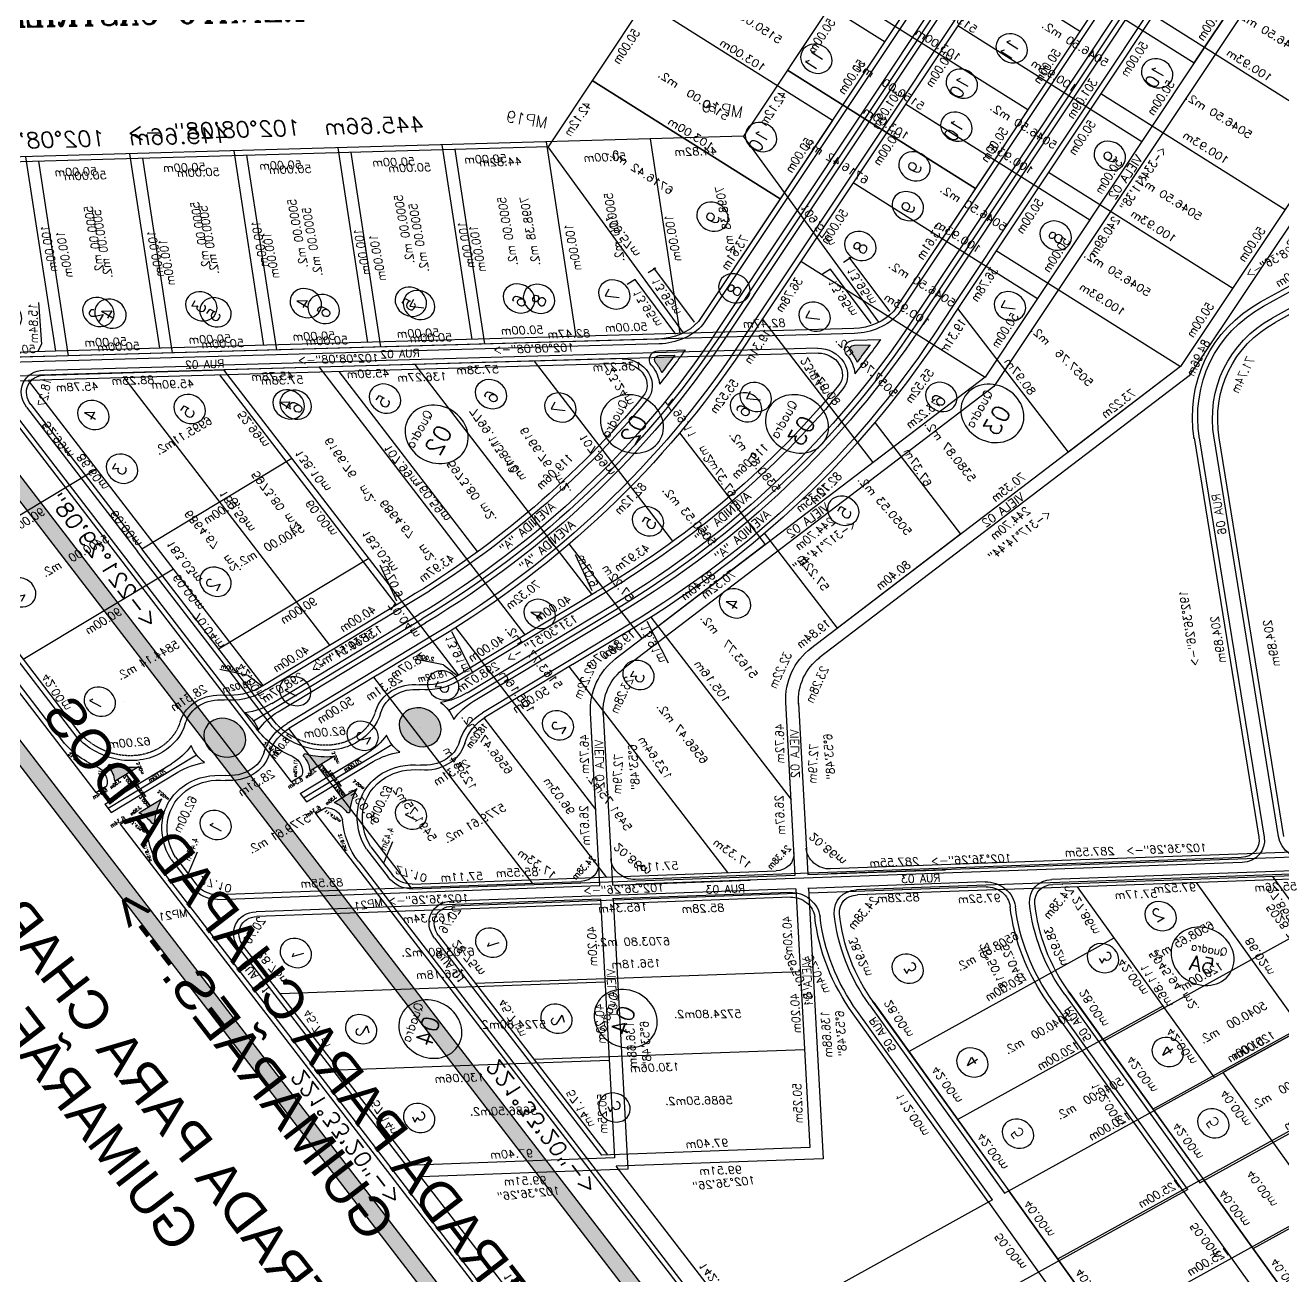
# Model space of a CAD drawing. Extents: x -23785941 to 8798891, y -8418521 to 21897894.
# Drawn here: x 2681547 to 2842228, y 4138282 to 4298025 of the extents above; entities that cross this region are included whole.
import ezdxf
from ezdxf.enums import TextEntityAlignment as Align

# ---------------------------------------------------------------- set-up
doc = ezdxf.new("R2010")
doc.units = 0
doc.header["$MEASUREMENT"] = 0
doc.header["$PDMODE"] = 34
doc.header["$PDSIZE"] = 1
doc.linetypes.add('DASHED', pattern=[0.75, 0.5, -0.25])
doc.layers.get('0').update_dxf_attribs({"linetype": 'CONTINUOUS'})
for name, color, linetype in [('CALCADA', 3, 'CONTINUOUS'), ('REG120_280', 4, 'CONTINUOUS'), ('REG60_100', 2, 'CONTINUOUS'), ('RUA', 1, 'CONTINUOUS'), ('TER_POLI', 5, 'CONTINUOUS'), ('VIEWPORT', 7, 'CONTINUOUS')]:
    doc.layers.add(name, color=color, linetype=linetype)
doc.styles.add('1_5MM', font='romans.shx', dxfattribs={"height": 6})
doc.styles.add('1MM', font='romans.shx', dxfattribs={"height": 4})
doc.styles.add('2MM', font='romans.shx', dxfattribs={"height": 8})
doc.styles.add('3MM', font='romans.shx', dxfattribs={"height": 12})
doc.styles.add('5MM', font='romans.shx', dxfattribs={"height": 20})

# ---------------------------------------------------------------- blocks, each defined once
blk = doc.blocks.new('A$C3D774E76')
for color, points in [(252, [(-20451.89496863378, -2314.502838187363), (-20444.8300030335, -2310.749671382275), (-20632.48834328818, -1957.501391368266), (-20952.63625286348, -1354.854590516916), (-20960.14722241645, -1357.768198957845), (-20639.55330888846, -1961.254558173353)]), (105, [(-20766.68316913534, -1777.17566862448, -0.1845505977423763), (-20771.99585253766, -1771.392816145623, 0.3317341019405779), (-20773.39110784911, -1771.59056543793, -0.01633666212687046), (-20773.9714951533, -1773.734592023247, -0.08210126346971608), (-20778.90396652978, -1783.668436378245)]), (105, [(-20758.99674646866, -1801.920317533195, -0.01557939622060726), (-20756.99152159846, -1802.603105368838, 0.2944148707513807), (-20756.06176194313, -1801.40943034904, -0.1794640734563617), (-20757.76101329404, -1793.950507260143), (-20769.98951489724, -1800.447368170564, -0.08210126346968076)]), (105, [(-20817.73836419278, -1803.812073650296, 1), (-20810.73269831858, -1822.544949715093, 1)])]:
    blk.add_hatch(color=color).paths.add_polyline_path(points)
h = blk.add_hatch(color=105)
edge = h.paths.add_edge_path()
edge.add_arc((-21079.68472353977, -1901.818148158161), 18.49999999999981, 205.7716653414058, 222.3989817308256)
edge.add_arc((-21175.7197687264, -1384.791526990585), 535.8699999999903, 277.60903662613856, 278.84250992349166, ccw=False)
edge.add_line((-21104.76376337981, -1915.943014049826), (-21100.70112084688, -1909.600245833561))
edge.add_arc((-21098.59593538683, -1910.94865014192), 2.5, 25.771665341412813, 147.3598008466325, ccw=False)
at = {"color": 252}
for p, q in [((-20960.14722241645, -1357.768198957845), (-20639.55330888846, -1961.254558173354)), ((-20952.63625286347, -1354.854590516916), (-20632.48834328818, -1957.501391368267)), ((-20632.48834328818, -1957.501391368267), (-20444.8300030335, -2310.749671382277)), ((-20639.55330888846, -1961.254558173354), (-20451.89496863378, -2314.502838187364))]:
    blk.add_line(p, q, dxfattribs=at)
at = {"color": 5}
for p, q in [((-20931.31164833843, -1443.978584200202), (-20756.85267322031, -1771.952840291709)), ((-20747.92984289171, -1788.727320580107), (-20721.1555391697, -1839.061689102269)), ((-20721.15553916969, -1839.061689102262), (-20578.56366104511, -2107.919095905385)), ((-20798.68164017106, -2223.550560234642), (-20801.18305251429, -2219.221248939626))]:
    blk.add_line(p, q, dxfattribs=at)
for p, q in [((-20985.70088452028, -1528.893344916774), (-20901.49346611827, -1582.829517251015)), ((-20901.49346611827, -1582.829517251015), (-20888.0493162432, -1561.839945603726)), ((-20920.27611926816, -1565.441666553375), (-20901.35072508572, -1575.59567472152)), ((-21012.6689706874, -1570.997054117775), (-20928.46155228539, -1624.93322645202)), ((-20901.35072508572, -1575.59567472152), (-20897.14477009072, -1575.595674721524)), ((-21108.34425336943, -1905.773657241156), (-20901.49346611827, -1582.829517251015)), ((-20887.66120980771, -1583.482537365133), (-20934.14168300204, -1656.049805015169)), ((-20870.40945123473, -1584.184337949839), (-20829.77952167569, -1660.658679266133)), ((-21039.63705685452, -1613.10076331878), (-20955.42963845252, -1667.036935653025)), ((-21066.60514302165, -1655.204472519781), (-20982.39772461964, -1709.140644854033)), ((-21088.10546537997, -1896.424530924727), (-20934.14168300204, -1656.049805015169)), ((-20848.26505583768, -1817.688246630838), (-20934.14168300204, -1656.049805015173)), ((-20829.77952167569, -1660.658679266133), (-20909.25867227085, -1702.885029104484)), ((-20780.397628136, -1753.606115365681), (-20829.77952167577, -1660.65867926618)), ((-20883.58912276886, -1836.455513225686), (-20958.90016706369, -1694.703790571642)), ((-21093.57322918877, -1697.308181720789), (-21009.36581078677, -1751.24435405503)), ((-20801.62862178345, -1713.644779662915), (-20881.10777237862, -1755.871129501265)), ((-20918.95632094859, -1855.14159745424), (-20983.65865112534, -1733.357776128116)), ((-21120.54131535589, -1739.41189092179), (-21036.33389695389, -1793.348063256035)), ((-21147.50940152301, -1781.515600122792), (-21063.301983121, -1835.45177245704)), ((-20963.94159903044, -1877.038074708515), (-21014.60675620242, -1781.675258073712)), ((-20772.79356783257, -1780.422052501366), (-20763.87526409563, -1797.198937715351)), ((-20849.24292111102, -1809.368053969807), (-20845.03884507118, -1796.480619573478)), ((-20849.24292111102, -1809.368053969807), (-20847.67094255677, -1817.268007356783)), ((-20846.33160536241, -1816.661026843602), (-20850.75240553685, -1819.009746644118)), ((-20745.88192490556, -1818.558371217401), (-20738.02895073673, -1833.309694095391)), ((-21204.14867556164, -1925.705694679644), (-21213.62335335218, -1823.149082344022)), ((-21213.62335335218, -1823.149082344022), (-21204.14806296284, -1925.712325623655)), ((-21117.46405491072, -1914.711338593617), (-21171.68359396322, -1819.257365050576)), ((-20850.79553678538, -1818.928564277892), (-20921.44367064771, -1856.463097467502)), ((-21253.93413187953, -1930.332690801166), (-21263.40947402809, -1827.768887264956)), ((-20741.58172122549, -1827.314115673023), (-20753.82969377949, -1826.450927946014)), ((-20742.29866410999, -1825.289303449594), (-20740.22162952461, -1829.190883556566)), ((-21303.69402778527, -1935.236360107327), (-21313.16953372253, -1832.670783675661)), ((-20933.63256165215, -1839.779878393394), (-20920.76670798515, -1854.310994647843)), ((-20881.16937285501, -1862.34686684742), (-20834.3649841712, -1837.480238609274)), ((-20789.42178991481, -1922.073079766666), (-20834.36498417119, -1837.480238609274)), ((-20738.47999902879, -1843.471621754095), (-20834.11319224311, -1990.106254574068)), ((-20924.29095543602, -1858.121521956946), (-20921.44367064775, -1856.463097467535)), ((-20913.03073452911, -1879.314267197806), (-20881.18808573364, -1862.39663763397)), ((-20821.39120735746, -1970.599600872076), (-20879.40316950845, -1861.408503517672)), ((-20828.3416258726, -2003.223636694169), (-20737.96582456417, -1864.650177048505)), ((-20720.75536487464, -1865.427495294625), (-20659.09376517756, -1981.690623404938)), ((-20922.70845803345, -1884.335714973593), (-20871.37525648043, -1980.955936053157)), ((-20905.45243601644, -1901.450704085357), (-20919.73533107293, -1883.68787958541)), ((-20792.63613549842, -2021.699446723353), (-20707.28370928514, -1890.828341645571)), ((-21100.70112084688, -1909.600245833561), (-21104.76376337981, -1915.943014049826)), ((-20963.44073479063, -1963.258786806462), (-20990.13783151806, -1913.009059340642)), ((-20963.44073479063, -1963.258786806466), (-20990.13783151806, -1913.009059340638)), ((-22000.68448680888, -1999.625361272439), (-21126.41158590768, -1918.49893095436)), ((-21069.33080959698, -1934.460342074126), (-21037.85610005845, -1993.70257326221)), ((-21069.33080959698, -1934.460342074126), (-21037.85610005845, -1993.70257326221)), ((-20756.93064512424, -2040.17525675254), (-20685.86595634844, -1931.211577983064)), ((-21428.98952268503, -1970.664997131094), (-21143.43709527951, -1944.172177498203)), ((-21143.43709527951, -1944.172177498203), (-21124.20504021323, -1942.387876903493)), ((-21102.9695446678, -2020.340886410988), (-21143.43709527951, -1944.172177498203)), ((-21102.9695446678, -2020.340886410988), (-21143.43709527951, -1944.172177498203)), ((-21229.84501671671, -1952.188882165319), (-21220.5210337703, -2052.687281366576)), ((-21180.05882866496, -1947.569847712522), (-21170.73484571856, -2048.068246913783)), ((-21279.63120476845, -1956.807916618105), (-21276.26312260376, -1993.110735689726)), ((-21279.63120476845, -1956.807916618109), (-21270.30722182205, -2057.306315819369)), ((-21170.73521727394, -2048.064242446755), (-20947.07553663642, -1956.563682964406)), ((-20836.821677442, -1998.835628140831), (-20915.82691926652, -1957.954496968759)), ((-20876.06038170759, -1978.531625785308), (-20915.82021268829, -1957.957847853922)), ((-21329.4173928202, -1961.426951070902), (-21320.0934098738, -2061.925350272155)), ((-21168.46334751346, -2053.617494448194), (-20944.8442623498, -1962.133542825428)), ((-21037.85610005845, -1993.70257326221), (-20963.44073479063, -1963.258786806466)), ((-20944.84426234977, -1962.133542825417), (-20945.30291731303, -1962.321181409301)), ((-20918.53777886587, -1963.307303733032), (-20840.11592211382, -2003.886702371805)), ((-20918.53777886588, -1963.307303733025), (-20918.09765758772, -1963.535044538141)), ((-21379.20358087195, -1966.045985523688), (-21369.87959792555, -2066.544384724952)), ((-20712.29878215651, -2063.270019289026), (-20657.53307903902, -1979.297619143774)), ((-20710.23720087776, -2071.092461352964), (-20655.88110223705, -1987.748108855569)), ((-20588.96085129654, -2113.926439396677), (-20655.88110223705, -1987.748108855569)), ((-20830.57321902099, -2002.068898567348), (-20712.29878215651, -2063.270019289026)), ((-20878.2238270903, -2079.708150218848), (-20831.63586814997, -2008.274707253728)), ((-20833.86746129836, -2007.119969126907), (-20710.23720087776, -2071.092461352961)), ((-21007.62048774562, -2256.14613247403), (-20848.38812733101, -2011.994263401597)), ((-21170.73521724385, -2048.064242434444), (-21102.9695446678, -2020.340886410988)), ((-21369.87968366194, -2066.543460616511), (-21170.73521727392, -2048.064242446748)), ((-21424.40144983537, -2077.623791249185), (-21168.46334751346, -2053.617494448194)), ((-21369.87959792555, -2066.544384724952), (-21419.6643899772, -2071.163274174927)), ((-21419.6643899772, -2071.163274174924), (-21369.87959792555, -2066.544384724952)), ((-21014.67516038721, -2288.929347203721), (-20895.73000964389, -2106.55067923386)), ((-20785.45278921112, -2227.45658896396), (-20578.56366104511, -2107.919095905381)), ((-20783.28813356359, -2226.205882792325), (-20838.68415182006, -2130.330598639022)), ((-20798.68164017106, -2223.550560234642), (-20849.38028859317, -2135.809003179871)), ((-20833.70107816338, -2162.940291695912), (-20849.07580080135, -2136.335964623402)), ((-20849.07408361708, -2136.333512398232), (-20793.67848067161, -2232.209272416087)), ((-21273.69188086882, -2145.007561822418), (-21316.98672522611, -2170.019716411949)), ((-21193.46462043971, -2146.880520826013), (-21021.45927889918, -2259.059457000309)), ((-21312.23383174684, -2178.244743591691), (-21268.94071879673, -2153.230620159335)), ((-21028.01456421681, -2269.110636724017), (-21199.69699571416, -2157.1402367341)), ((-20834.70164310067, -2161.208567177906), (-20938.60511418093, -2221.242463415572)), ((-20897.58195175187, -2292.243168653753), (-20953.60225019857, -2195.286218924506)), ((-20814.69034435479, -2195.843057537997), (-20918.59381543505, -2255.87695377566)), ((-20783.28813356359, -2226.205882792325), (-20688.59899591491, -2390.088800475114)), ((-20791.5138250241, -2230.95856624447), (-21001.48542283212, -2352.277064891408)), ((-20793.67848067161, -2232.20927241609), (-20698.98934302293, -2396.092190098883)), ((-20941.74092696098, -2317.757574554755), (-20984.8341530027, -2243.174113437108)), ((-21012.30870106964, -2358.530595749504), (-20901.91126304689, -2294.744580996965))]:
    blk.add_line(p, q)
at = {"color": 100}
for p, q in [((-20756.85267322031, -1771.952840291706), (-20762.40501738766, -1774.902736276723)), ((-20766.68316913534, -1777.175668624481), (-20778.90396652979, -1783.668436378251)), ((-20753.56531467819, -1778.132911976903), (-20788.88827914937, -1796.899592847534)), ((-20751.21720143382, -1782.547248894913), (-20786.54237082501, -1801.315101213928)), ((-20747.92984289171, -1788.72732058011), (-20753.32393063775, -1791.593136766085)), ((-20841.89295337478, -1825.101958444164), (-20919.83372961975, -1866.510987853104)), ((-20839.54502871208, -1829.517280114949), (-20917.48580495705, -1870.926309523886)), ((-21437.80892395741, -1956.92836523792), (-21125.53979779797, -1927.951149245342)), ((-21440.0550747948, -1959.647538978777), (-21125.30880110546, -1930.440454475331)), ((-21437.34693057237, -1961.90697569789), (-21125.07780441293, -1932.929759705312))]:
    blk.add_line(p, q, dxfattribs=at)
at = {"color": 1}
for p, q in [((-20733.64458443395, -2336.112743496346), (-20793.67848067161, -2232.20927241609)), ((-20773.66718192572, -2266.843762776178), (-20990.13274667625, -2391.914379937967)), ((-20901.91126304688, -2294.744580996987), (-20869.42736065573, -2350.965989637709)), ((-20753.65588317984, -2301.478253136262), (-20848.79139181174, -2356.446149726682))]:
    blk.add_line(p, q, dxfattribs=at)
for centre in [(-20930.5315598206, -1592.077081435279), (-20958.46745821781, -1633.122272786537), (-20862.58930971502, -1635.37612326661), (-20985.68131346781, -1675.380737137852), (-20933.79420979474, -1690.030473233011), (-20832.39747469368, -1698.005717796425), (-21012.11661727123, -1718.164539793396), (-20960.22951359816, -1728.306574928462), (-20800.49980053252, -1754.132008692251), (-21040.24808764824, -1761.87694859474), (-20988.36154529306, -1770.89205848977), (-21065.55809725291, -1800.167278914097), (-20770.88017294722, -1828.101630029431), (-21097.92602838739, -1848.143211664296), (-20848.9879806071, -1869.350084470227), (-21052.02247750812, -1880.177218804976), (-20730.36705380134, -1888.501493807698), (-20892.50911688602, -1891.621045047445), (-21179.20801512367, -1901.738968277984), (-21228.54864397935, -1904.639188547218), (-21279.00946557214, -1910.558829884747), (-20949.84385612276, -1915.895494949322), (-20710.62087396441, -1931.618033441706), (-21020.03646918853, -1940.499791178017), (-21097.69199985441, -1956.318368084625), (-21157.22692285333, -1965.077996716044), (-21201.69967441563, -1968.721584120601), (-21302.99567521165, -1975.633726517908), (-21252.52679738501, -1973.860431488656), (-20683.08870701045, -1974.437639118661), (-20873.39757204451, -2143.027089760172), (-20845.1343494996, -2189.703409212079), (-20822.80208519613, -2223.683070597059), (-20960.23473642757, -2235.642700075045)]:
    blk.add_circle(centre, 7.5)
at = {"color": 5}
for centre in [(-21008.98637966364, -1835.115472420265), (-21102.47721316845, -1980.857931789606)]:
    blk.add_circle(centre, 15, dxfattribs=at)
for centre, radius, start, end in [((-20879.2404679675, -1588.876154598512), 10, 27.98118973561076, 147.3598008466311), ((-20814.20837518558, -1813.18279697684), 21.99999999999767, 81.11129208967206, 154.8510873813711), ((-20859.46869197879, -1791.93417999178), 27.99999999999094, 297.981189735511, 334.851087381366), ((-20768.94805839237, -1834.431413961931), 28.00000000001932, 72.98118973553774, 117.9811897355103), ((-20768.94805839236, -1834.431413961914), 28.0000000000065, 117.9811897355338, 154.851087381376), ((-20768.94805839237, -1834.431413961909), 27.99999999999538, 34.53394437542875, 72.98118973552982), ((-20746.85605505115, -1838.008867365485), 10, 326.8881341799648, 28.02893018665994), ((-20729.58976854181, -1870.112931437131), 10, 27.93980084663163, 146.8881341799596), ((-21175.71147324018, -1384.892133378742), 559.8699999999905, 275.2784119577427, 297.9811897355206), ((-21079.65684928358, -1901.916838264824), 10, 147.3598008466311, 280.5224785158755), ((-21133.50187904068, -1889.225059961399), 30.11249244653466, 283.6145058742485, 326.6632224499132), ((-21098.59593538683, -1910.94865014192), 2.5, 25.77166534141285, 147.3598008466324), ((-21079.68472353977, -1901.818148158161), 18.49999999999981, 205.7716653414058, 222.3989817308256), ((-21175.7197687264, -1384.791526990585), 535.8699999999903, 277.6090366261386, 278.8425099234917), ((-20842.48924826545, -1984.64350018546), 10, 242.6407699267489, 326.8881341799646), ((-20856.76418808143, -2006.531516262567), 10, 326.8881837701015, 62.64068976098039)]:
    blk.add_arc(centre, radius, start, end)
at = {"linetype": 'DASHED'}
blk.add_arc((-20806.48933943065, -1763.767555281743), 27.99999999999844, 261.1298965073224, 27.94605600650426, dxfattribs=at)
at = {"linetype": 'ByBlock'}
for centre, radius, start, end in [((-20814.20837518559, -1813.182796976844), 22.00000000000027, 261.1112920896783, 334.8510873813717), ((-20821.93415878915, -1862.582313854168), 28.00000000001755, 81.11129208967817, 117.9811897354942)]:
    blk.add_arc(centre, radius, start, end, dxfattribs=at)
at = {"color": 100}
for centre, radius, start, end in [((-21175.71133419018, -1384.893828296598), 535.8699999999832, 280.524592589808, 297.9811897355202), ((-21175.71133419018, -1384.893828296598), 545.3699999999832, 275.2784119577419, 297.9811897355202), ((-21175.70931785184, -1384.893641600984), 550.3699999999823, 275.2784119577419, 297.9811897355202), ((-21175.71133419018, -1384.893828296598), 538.3699999999832, 280.5253798711606, 296.7277479818138)]:
    blk.add_arc(centre, radius, start, end, dxfattribs=at)
at = {"color": 0}
for centre, radius, start, end in [((-20933.01353429103, -1992.360773489174), 38.45999999999434, 62.64068976096848, 112.2497735959212), ((-20933.01353429102, -1992.360773489171), 32.45999999999312, 62.6406897609744, 112.2497735959342), ((-20869.84777106794, -2085.170904607469), 10, 146.8881341799576, 239.4972645430211), ((-20926.27030816691, -2180.946908425288), 101.1599999999701, 30.02374973977727, 59.49726454302254), ((-20887.35395707718, -2112.013438921015), 10, 60.55312427467812, 146.8880979357122), ((-20926.27030816696, -2180.946908425341), 89.16000000003774, 30.02374973978814, 60.55312427467892), ((-21235.11509971143, -2211.774200614081), 77.10999999999973, 56.88813417996428, 120.0186897355211), ((-21235.11509971142, -2211.774200614086), 65.11000000000557, 56.88813417996836, 120.0186897355176), ((-21015.99654849604, -2250.683385334994), 10, 236.8882982506487, 326.8881837701015)]:
    blk.add_arc(centre, radius, start, end, dxfattribs=at)
for p in [(-20886.52551971344, -1581.709450273407), (-20870.40945123473, -1584.184337949839), (-20781.92299185891, -1750.735049940675), (-20806.48933943065, -1763.767555281742), (-20810.80903040001, -1791.447009550833), (-20834.12291457459, -1803.83340550341), (-20846.33160536241, -1816.661026843605), (-20814.20837518558, -1813.182796976849), (-21171.68359396322, -1819.257365050576), (-21171.68359396322, -1819.257365050576), (-20794.29383579656, -1822.532188450277), (-20840.70142538397, -1827.25824692296), (-20742.29866410999, -1825.289303449594), (-20740.22162952461, -1829.190883556566), (-20817.60771997115, -1834.918584402858), (-20834.35962434223, -1837.490326970099), (-20721.15553916969, -1839.061689102262), (-20743.45507071985, -1851.099912582325), (-20924.29095543602, -1858.121521956946), (-20736.8913571395, -1863.002693251328), (-20721.67330800811, -1863.696710808832), (-20918.65976728839, -1868.718648688493), (-20913.03073452911, -1879.314267197806), (-21088.10546537996, -1896.424530924734), (-21077.8306366229, -1911.74867162987), (-21125.30880110545, -1930.440454475327), (-21124.20600341252, -1942.387966078702), (-20947.5747870735, -1956.767929407863), (-20915.34024257572, -1958.206192649457), (-20945.30291731303, -1962.321181409301), (-20918.09765758772, -1963.535044538141), (-20830.85910461588, -1985.116832628722), (-20852.37541188743, -1990.787374083317), (-20855.66954995727, -1995.838475886507), (-20850.54154094412, -2015.29610454218), (-20878.7294980169, -2080.483826362037), (-20870.96175535295, -2096.259270517807), (-20882.43779347325, -2103.3053199844), (-20898.34922320089, -2110.566720885559), (-20838.68415182006, -2130.330598639022), (-20849.07580080135, -2136.335964623402), (-21273.69188086882, -2145.007561822418), (-21192.99180062083, -2147.186432625673), (-21267.68849124505, -2155.397908930448), (-21199.54710588716, -2157.2376998525), (-21021.45927889918, -2259.059457000309), (-21007.62048774562, -2256.14613247403), (-21028.01456421681, -2269.110636724017), (-20901.91126304687, -2294.74458099699)]:
    blk.add_point(p)
at = {"layer": 'CALCADA'}
for p, q in [((-20933.51881652224, -1445.152640676006), (-20772.81791420262, -1747.262399464995)), ((-20899.38828065822, -1584.177921559371), (-20885.94413078314, -1563.188349912085)), ((-21106.23906790937, -1907.122061549515), (-20899.38828065822, -1584.177921559371)), ((-20889.76639526776, -1582.134133056778), (-20936.24686846208, -1654.701400706814)), ((-20868.20169705153, -1583.011383787656), (-20827.57176749249, -1659.485725103958)), ((-21090.21065084002, -1895.076126616368), (-20936.24686846208, -1654.701400706814)), ((-20778.12301168973, -1752.559010487101), (-20827.57176749257, -1659.485725104001)), ((-20752.39125805601, -1780.340080435908), (-20799.21505645058, -1805.217020827997)), ((-20753.5653146782, -1778.132911976907), (-20751.21720143382, -1782.547248894913)), ((-20763.15572526406, -1786.059116871835), (-20799.22131320836, -1805.205227765287)), ((-20757.76101329404, -1793.950507260142), (-20769.98951489723, -1800.44736817056)), ((-20743.74047840931, -1817.26086034831), (-20735.82217465813, -1832.13490077787)), ((-20735.81410655953, -1816.827730088302), (-20723.36270735351, -1840.235745578073)), ((-20847.11030584739, -1819.801393441758), (-20933.57856530249, -1865.740975663364)), ((-20829.24254098661, -1821.249794632848), (-20918.65976728839, -1868.718648688493)), ((-20847.09210167551, -1819.896000814038), (-20845.15865120024, -1818.868781026802)), ((-20882.34232701719, -1860.139112664219), (-20836.2441995677, -1835.647712819122)), ((-20723.36414008648, -1840.233048137885), (-20580.7722619619, -2109.090454941008)), ((-20736.3859850232, -1844.837310351249), (-20836.82167744201, -1998.835628140827)), ((-20914.20368869129, -1877.106513014605), (-20882.36103989581, -1860.18888345077)), ((-20830.57321902099, -2002.068898567348), (-20740.05983856976, -1863.284488451354)), ((-20718.54676395784, -1864.256136259002), (-20657.53307903902, -1979.297619143766)), ((-21102.80630630693, -1908.251841525209), (-21109.75818786363, -1919.105411098117)), ((-22000.45349658175, -2002.114667102378), (-21126.05950391553, -1920.977000312687)), ((-21143.66804700215, -1941.682868095617), (-21124.43599193588, -1939.898567500906)), ((-21429.22047440767, -1968.175687728508), (-21143.66804700215, -1941.682868095617)), ((-20840.11592211382, -2003.886702371805), (-20876.30356515119, -2059.373312941356)), ((-20880.31784109589, -2078.342461621694), (-20833.72988215556, -2006.909018656577)), ((-21005.52647255801, -2257.511819258787), (-20846.2941121434, -2013.359950186361)), ((-21016.76917352889, -2287.563657281931), (-20897.82402278557, -2105.184989312071)), ((-20785.45278246024, -2227.456600647885), (-20840.84880071671, -2131.58131649459)), ((-20846.90942796958, -2135.082806226612), (-20791.5138250241, -2230.958566244473)), ((-21272.44128600167, -2147.172281776195), (-21315.73613035897, -2172.184436365726)), ((-21194.83030304049, -2148.974538742343), (-21022.82496149997, -2261.153474916639)), ((-21310.98312557523, -2180.409399239194), (-21267.69001262512, -2155.395275806837)), ((-21026.64886398637, -2267.016630305545), (-21198.33129548372, -2155.046230315627))]:
    blk.add_line(p, q, dxfattribs=at)
at = {"layer": 'CALCADA', "linetype": 'DASHED'}
for p, q in [((-20756.85267322031, -1771.952840291706), (-20762.40501738766, -1774.902736276723)), ((-20747.92984289171, -1788.72732058011), (-20753.32393063775, -1791.593136766085))]:
    blk.add_line(p, q, dxfattribs=at)
at = {"layer": 'CALCADA'}
blk.add_circle((-20814.23553125568, -1813.178511682696), 10, dxfattribs=at)
for centre, radius, start, end in [((-20879.2404679675, -1588.876154598512), 12.5, 27.98118973561076, 147.3598008466311), ((-20806.48933943065, -1763.767555281743), 37.50000000001026, 355.3028831133829, 27.9974718219163), ((-20806.48933943065, -1763.767555281743), 30.50000000001026, 342.9544734219642, 21.56896069530855), ((-20806.48259158201, -1763.783280099541), 33.99999999999396, 342.981189735515, 346.7249438715079), ((-20772.56085328438, -1772.427463542622), 1.178864317852233, 61.361907676097, 134.771679707247), ((-20761.77262292181, -1767.332572775878), 11.00000000000098, 201.6609261705719, 243.4862037030107), ((-20761.63165417605, -1767.442715543314), 7.500000000000984, 175.4611036941562, 264.0814200511819), ((-20806.48259158201, -1763.783280099538), 30.50000000000389, 297.9811897355221, 342.981189735514), ((-20806.48259158201, -1763.783280099538), 34.00000000000389, 324.2070736649698, 342.981189735514), ((-20814.20837518558, -1813.18279697684), 19.49999999999767, 81.11129208967206, 154.8510873813711), ((-20806.48259158201, -1763.783280099535), 30.50000000000664, 261.1112920896818, 297.9811897355171), ((-20746.85548788332, -1795.389088337513), 11.00000000000092, 172.4853264944012, 213.182239607705), ((-20746.85548788332, -1795.389088337513), 7.500000000000919, 149.5938144776453, 230.3565767027532), ((-20806.48259158201, -1763.783280099535), 37.50000000000664, 276.3705882815709, 297.9811897355171), ((-20814.23553125568, -1813.178511682696), 17, 10.32133671726966, 45.50738695924022), ((-20768.94805839237, -1834.431413961909), 37.49999999999538, 27.98118973552123, 62.51388379745477), ((-20859.46869197879, -1791.93417999178), 30.49999999999094, 297.981189735511, 334.851087381366), ((-20768.94805839236, -1834.431413961914), 37.5000000000065, 117.9811897355338, 139.6114909090277), ((-20768.94805839237, -1834.431413961931), 30.50000000001932, 72.98118973553774, 117.9811897355103), ((-20768.94805839237, -1834.431413961909), 30.49999999999538, 34.26137156689716, 72.98118973552982), ((-20768.94805839237, -1834.431413961909), 33.99999999999538, 69.41094396743314, 72.98118973552982), ((-20757.45238231482, -1801.285203754506), 1.396158037239729, 289.2743647198764, 354.8952162037334), ((-20768.94805839236, -1834.431413961914), 30.5000000000065, 117.9811897355338, 154.851087381376), ((-20859.46869197879, -1791.93417999178), 37.49999999999093, 297.981189735511, 319.5093240585314), ((-20814.23553125568, -1813.178511682696), 17, 190.5251106593815, 225.5707109533172), ((-20814.20837518559, -1813.182796976844), 19.50000000000027, 261.1112920896783, 334.8510873813717), ((-20821.93415878915, -1862.582313854168), 37.50000000001755, 96.43347438170048, 117.9811897354942), ((-20821.93415878915, -1862.582313854168), 30.50000000001755, 81.11129208967817, 117.9811897354942), ((-20746.85605505115, -1838.008867365485), 12.5, 326.8881341799648, 28.02893018665994), ((-20729.58976854181, -1870.112931437131), 12.5, 27.93980084663163, 146.8881341799596), ((-21175.71032602101, -1384.893734948791), 547.8699999999819, 275.2784119577413, 297.9811897355202), ((-21175.71147324018, -1384.892133378742), 557.3699999999905, 275.2784119577427, 297.9811897355206), ((-21079.64948549789, -1901.915470148325), 12.49999999999995, 147.3598008466311, 280.5224785158755), ((-21098.59593538683, -1910.94865014192), 5, 25.77166534141285, 147.3598008466324), ((-21133.50187904068, -1889.225059961399), 32.61249244653466, 283.1914900970556, 326.6632224499132), ((-21079.68472353977, -1901.818148158161), 15.99999999999981, 205.7716653414058, 241.3567431489516), ((-21175.7197687264, -1384.791526990585), 538.3699999999903, 277.037613735632, 279.4469898524328), ((-20869.84777106794, -2085.170904607469), 12.5, 146.8881341799576, 239.4972645430211), ((-20926.27030816691, -2180.946908425288), 98.6599999999701, 30.02374973977727, 59.49726454302254), ((-20887.35395707718, -2112.013438921015), 12.5, 60.55312427467812, 146.8880979357122), ((-20926.27030816696, -2180.946908425341), 91.66000000003774, 30.02374973978814, 60.55312427467892), ((-21235.11509971143, -2211.774200614081), 74.60999999999973, 56.88813417996428, 120.0186897355211), ((-21235.11509971142, -2211.774200614086), 67.61000000000557, 56.88813417996836, 120.0186897355176), ((-21015.99654849604, -2250.683385334994), 12.5, 236.8882982506487, 326.8881837701015), ((-21033.47736513854, -2277.486662397901), 12.5, 326.888134179965, 56.88781587306281)]:
    blk.add_arc(centre, radius, start, end, dxfattribs=at)
at = {"layer": 'CALCADA', "color": 105}
blk.add_arc((-20768.94805839237, -1834.431413961931), 34.00000000001933, 72.98118973553774, 91.75530580604841, dxfattribs=at)
at = {"layer": 'REG120_280'}
blk.add_line((-21253.93413187953, -1930.332690801166), (-21166.35048701807, -1922.204545085067), dxfattribs=at)
at = {"layer": 'REG60_100'}
for p, q in [((-21130.58306113522, -1883.45517306128), (-21126.30721601242, -1881.253354161192)), ((-21141.13982245019, -1889.527715468703), (-21136.86397732739, -1887.325896568615)), ((-21125.14970601736, -1916.930891194959), (-21140.7997321709, -1888.618327386666)), ((-21114.93303498167, -1911.767736869577), (-21130.58306113522, -1883.45517306128))]:
    blk.add_line(p, q, dxfattribs=at)
at = {"layer": 'TER_POLI'}
for p, q in [((-21171.68359396322, -1819.257365050576), (-20931.31164833843, -1443.978584200202)), ((-22010.20128416665, -1897.065961078933), (-21171.68359396322, -1819.257365050576))]:
    blk.add_line(p, q, dxfattribs=at)
for centre in [(-20727.64636346997, -1960.033538326585), (-20951.65587896103, -2261.431381080137)]:
    blk.add_circle(centre, 15, dxfattribs=at)
at = {"layer": 'VIEWPORT'}
for p in [(-21108.34425336943, -1905.773657241156), (-21126.41375418671, -1918.491434649721)]:
    blk.add_point(p, dxfattribs=at)
at = {"color": 1}
for s, height, rotation, style, p in [('445.66m  102°08\'08" ->', 8, 57.35980084663164, '2MM', (-21060.69238671665, -1625.840820923278)), ('<-221%%d29\'08"', 8, 118.0098008466316, '2MM', (-20815.37665602488, -1647.085199635249)), ('102%%d08\'08"->', 4, 57.35980084663164, '1MM', (-21020.42853227695, -1778.837805753456)), ('131%%d30\'51" ->  298.07m', 4, 27.98118973552051, '1MM', (-20873.25272641611, -1837.279468220316)), ('102%%d36\'26"->', 4, 56.88813417996492, '1MM', (-20788.26376385978, -1931.624849537419)), ('221%%d33\'20"->', 8, 297.9398008466317, '2MM', (-20655.72303412972, -1948.931999095049)), ('129%%d28\'36"->', 4, 30.01563417996493, '1MM', (-21300.24578867792, -2143.264370393357))]:
    blk.add_text(s, height=height, rotation=rotation, dxfattribs=dict(at, style=style)).set_placement(p, align=Align.MIDDLE)
at = {"style": '1MM'}
for s, height, rotation, p in [('21.615m', 1.5, 283.2720590541779, (-20767.49728133977, -1756.790212125774)), ('11.475m', 1.5, 336.3050017630297, (-20764.20349287728, -1770.781770904874)), ('6.34m', 2, 27.98111111111111, (-20757.42824391239, -1773.903155983907)), ('3.50m', 1.5, 21.78638888888888, (-20765.58862066659, -1778.178073966214)), ('3.50m', 1.5, 312.9980216372663, (-20779.02468971016, -1785.012969695495)), ('7.00m', 1.5, 297.9944444444444, (-20770.06751952273, -1783.019947294496)), ('2.50m', 1, 297.9944444444444, (-20770.45000932239, -1787.032076162194)), ('2.50m', 1, 297.9944444444444, (-20767.94013165434, -1791.485467422786)), ('6.34m', 2, 27.98111111111111, (-20748.42559132363, -1787.315234456863)), ('70.00m', 2, 27.98472222222222, (-20779.98487802697, -1793.650870093136)), ('7.00m', 1.5, 297.9944444444444, (-20764.4349247057, -1793.858668271608)), ('3.50m', 1.5, 21.78638888888888, (-20758.05917047748, -1792.244378293907)), ('11.475m', 1.5, 279.9752777777778, (-20750.99741554237, -1796.343222096982)), ('3.50m', 1.5, 283.7737312253749, (-20772.07923151194, -1800.175207881507)), ('21.615m', 1.5, 315.2966666666667, (-20740.91131652606, -1806.155231287037)), ('80.40m', 4, 22.2498008466316, (-21002.16004864936, -1974.77730710684)), ('50.00m', 4, 296.9682057465648, (-20765.49037960326, -2245.9508573305)), ('40.00m', 4, 299.9418312262612, (-20787.8738947028, -2250.649387166818)), ('40.00m', 4, 299.9418312262612, (-20768.27561793004, -2286.452163689405)), ('125.00m', 4, 30.01868973552055, (-20829.78194431646, -2294.6463755756)), ('40.00m', 4, 299.9418312262612, (-20888.10630511695, -2307.71013365428)), ('125.00m', 4, 30.01868973552055, (-20809.77064557057, -2329.280865935688)), ('40.00m', 4, 299.9418312262612, (-20856.74840347811, -2335.681267026096))]:
    blk.add_text(s, height=height, rotation=rotation, dxfattribs=at).set_placement(p, align=Align.MIDDLE)
for s, insert, char_height, width, attachment_point, rotation, style in [('\\Fromant.shx;RENATO CASTRILLON.', (-21182.38650368825, -1687.628400496389), 12, 416.339, 1, 57.73529456940315, '3MM'), ('2', (-20931.63632425316, -1588.57168748778), 6.000000000000002, 2.438000000000001, 1, 1.7263917058123448, '1_5MM'), ('3', (-20960.89386616413, -1629.320551778397), 6, 4.876, 1, 0.9784712998774454, '1_5MM'), ('3', (-20865.01571766134, -1631.574402258469), 6, 4.876, 1, 0.9784712998774454, '1_5MM'), ('\\fArial|b0|i0|c0|p34;ESTRADA PARA CHAPADA DOS  GUIMARÃES.--->', (-20629.86677786481, -1822.8963634885), 20, 570.2520000000001, 5, 117.92361111111127, '5MM'), ('4', (-20988.38144630044, -1671.39346681815), 6.000000000000002, 3.251000000000001, 1, 2.86019660645336, '1_5MM'), ('4', (-20936.49434262737, -1686.043202913312), 6.000000000000002, 3.251000000000001, 1, 2.8601966064533566, '1_5MM'), ('2', (-20833.50223912624, -1694.500323848926), 6.000000000000002, 2.438000000000001, 1, 1.7263917058123448, '1_5MM'), ('5', (-21013.68877023101, -1715.334025336484), 6, 3.251000000000001, 1, 6.038424157059125, '1_5MM'), ('5', (-20961.80166655793, -1725.476060471556), 6, 3.251000000000001, 1, 6.038424157059125, '1_5MM'), ('1', (-20801.71668347397, -1749.570732028718), 6.000000000000002, 0.2750000000000001, 1, 359.5729200380904, '1_5MM'), ('6', (-21042.47867024649, -1759.807633243625), 6.000000000000002, 3.251000000000001, 1, 4.820824460836802, '1_5MM'), ('6', (-20990.59212789131, -1768.822743138659), 6.000000000000002, 3.251000000000001, 1, 4.820824460836802, '1_5MM'), ('7', (-21067.6469198514, -1796.801228234068), 6.000000000000002, 2.438000000000001, 1, 1.765903699853846, '1_5MM'), ('1', (-20772.7605384895, -1825.641251995261), 6.000000000000002, 0.2750000000000001, 1, 359.5729200380904, '1_5MM'), ('8', (-21100.14524812741, -1845.553493203719), 6.000000000000002, 4.064000000000001, 1, 359.7999116150679, '1_5MM'), ('2', (-20851.19722448067, -1866.998148326482), 6.000000000000002, 2.438000000000001, 1, 1.7263917058123448, '1_5MM'), ('7', (-21054.1113001066, -1876.81116812495), 6.000000000000002, 2.438000000000001, 1, 1.765903699853846, '1_5MM'), ('3', (-20894.50792123655, -1888.713978296295), 6, 4.876, 1, 0.9784712998774454, '1_5MM'), ('1', (-20729.98686672306, -1885.8347548942), 6.000000000000002, 0.2750000000000001, 1, 319.90462129798027, '1_5MM'), ('9', (-21181.34774612757, -1899.029254991099), 6.000000000000002, 2.438000000000001, 1, 358.57143053365945, '1_5MM'), ('10', (-21232.35361475567, -1901.666006295651), 6, 2.438, 1, 1.7253671888495716, '1_5MM'), ('11', (-21284.12823549836, -1907.374733146018), 6.000000000000002, 5.689000000000001, 1, 4.380736464354053, '1_5MM'), ('4', (-20952.32406861325, -1912.052892818177), 6.000000000000002, 3.251000000000001, 1, 2.86019660645336, '1_5MM'), ('2', (-20709.68156971226, -1928.656593871176), 6.000000000000002, 2.438000000000001, 1, 319.2355220509537, '1_5MM'), ('5', (-21022.84982193961, -1938.771172687757), 6, 3.251000000000001, 1, 6.038424157059125, '1_5MM'), ('6', (-21098.89860868418, -1953.252891486391), 6.000000000000002, 3.251000000000001, 1, 4.820824460836802, '1_5MM'), ('7', (-21159.63962587793, -1961.812110679042), 6.000000000000002, 2.438000000000001, 1, 1.765903699853846, '1_5MM'), ('8', (-21203.91889415566, -1966.131865660027), 6.000000000000002, 4.064000000000001, 1, 359.7999116150679, '1_5MM'), ('VIELA 02', (-20904.1534501122, -1965.502611804481), 4.000000000000001, 603.2120000000001, 1, 334.39530252959685, '1MM'), ('10', (-21306.80064598797, -1972.660544266342), 6, 2.438, 1, 1.7253671888495685, '1_5MM'), ('9', (-21254.66652838891, -1971.15071820177), 6.000000000000002, 2.438000000000001, 1, 358.57143053365945, '1_5MM'), ('3', (-20682.80010896056, -1970.626021914974), 6, 4.876, 1, 313.32772860268716, '1_5MM'), ('VIELA 02', (-21072.36882968052, -2009.115694150936), 4.000000000000001, 603.2120000000001, 1, 23.11484890737428, '1MM'), ('VIELA 01', (-20799.21252726124, -2019.525584863997), 4.000000000000001, 603.2120000000001, 1, 332.74259592590073, '1MM'), ('VIELA 02', (-21312.68719863511, -2062.112466776416), 4, 603.212, 1, 5.651494698715674, '1MM'), ('3', (-20873.01003363473, -2140.569619293379), 6.000000000000002, 5.126000000000001, 1, 304.15586203894645, '1_5MM'), ('4', (-20844.15735767236, -2185.765685574421), 6.000000000000001, 6.407000000000001, 1, 302.9416473205871, '1_5MM'), ('5', (-20821.24737217275, -2220.128032284047), 6.000000000000002, 6.407000000000002, 1, 298.46472084460487, '1_5MM'), ('2', (-20964.3503276315, -2233.043884984418), 6.000000000000002, 3.204000000000001, 1, 29.234741996762754, '1_5MM')]:
    blk.add_mtext(s, dxfattribs=dict(insert=insert, char_height=char_height, width=width, attachment_point=attachment_point, rotation=rotation, style=style))
at = {"color": 1, "attachment_point": 1}
for s, insert, char_height, width, rotation, style in [('MP19', (-21185.62662315939, -1813.024973643867), 6.000000000000002, 153.516, 69.49535640218718, '1_5MM'), ('MP21', (-20724.51665916778, -1833.990261382147), 4, 90.584, 48.94753329993709, '1MM')]:
    blk.add_mtext(s, dxfattribs=dict(at, insert=insert, char_height=char_height, width=width, rotation=rotation, style=style))
for s, insert, char_height, rotation, style in [('Quadra', (-21018.17523846339, -1825.083677748331), 4.000000000000001, 1.0910100233499231, '1MM'), ('02', (-21014.70297016505, -1833.260507986713), 8.000000000000002, 1.0910100233499294, '2MM'), ('Quadra', (-21112.37741511708, -1972.735308417057), 4, 1.4505432441661084, '1MM'), ('03', (-21108.39577313013, -1980.388893428626), 8, 1.450543244166112, '2MM'), ('Quadra', (-20961.52716136105, -2270.146322381464), 4.000000000000001, 69.49535640218718, '1MM'), ('5A', (-20953.64364141161, -2267.379377751888), 8.000000000000002, 69.49535640218718, '2MM')]:
    blk.add_mtext(s, dxfattribs=dict(at, insert=insert, char_height=char_height, rotation=rotation, style=style))
at = {"layer": 'REG60_100'}
for s, height, rotation, style, p in [('50.00m', 4, 57.35980084663164, '1MM', (-20991.08212978311, -1552.930097983109)), ('100.00m', 4, 325.449144152277, '1MM', (-20948.03165094136, -1558.297356774749)), ('15.84m', 4, 334.6060651172285, '1MM', (-20909.10888363242, -1567.860601270398)), ('18.27', 4, 345.0186897355204, '1MM', (-20879.47564431018, -1587.276848429788)), ('50.00m', 4, 57.35980084663164, '1MM', (-21019.8013678434, -1596.599064138282)), ('100.00m', 4, 325.449144152277, '1MM', (-20971.80887786893, -1603.116867027833)), ('50.00m', 4, 57.35980084663164, '1MM', (-20918.34408683734, -1601.721243377552)), ('88.25m', 4, 57.35980084663164, '1MM', (-20906.96702372222, -1621.03975611827)), ('86.60m', 4, 297.9811897355205, '1MM', (-20853.66774304998, -1624.120725073915)), ('50.00m', 4, 57.35980084663164, '1MM', (-21044.49321604201, -1635.602571070203)), ('100.00m', 4, 325.449144152277, '1MM', (-21002.01902922162, -1643.851106968107)), ('50.00m', 4, 57.35980084663164, '1MM', (-20945.31217300446, -1643.824952578559)), ('45.78m', 4, 57.35980084663164, '1MM', (-20943.15434739734, -1677.536926267391)), ('52.99m', 4, 297.9811897355205, '1MM', (-20913.30558321266, -1680.91774094106)), ('50.00m', 4, 57.35980084663164, '1MM', (-21073.7972108254, -1681.305192618507)), ('50.00m', 4, 57.35980084663164, '1MM', (-20972.28025917158, -1685.928661779554)), ('100.00m', 4, 325.449144152277, '1MM', (-21023.42809455121, -1687.557923463355)), ('90.00m', 4, 27.98118973552051, '1MM', (-20867.64518385864, -1685.305754245989)), ('60.00m', 4, 297.9811897355205, '1MM', (-20820.64736755708, -1689.282605894962)), ('45.90m', 4, 57.35980084663164, '1MM', (-20967.912831459, -1716.190911823857)), ('50.00m', 4, 57.35980084663164, '1MM', (-21097.77257962924, -1718.392861720563)), ('60.00m', 4, 297.9811897355205, '1MM', (-20888.20628907782, -1727.850825195735)), ('100.00m', 4, 325.449144152277, '1MM', (-21052.3621878686, -1728.769578187776)), ('50.00m', 4, 57.35980084663164, '1MM', (-20999.24834533871, -1728.032370980566)), ('42.00m', 4, 302.0701988763071, '1MM', (-20793.97422711502, -1734.300813844025)), ('90.00m', 4, 27.98118973552051, '1MM', (-20839.49428396643, -1738.291854642783)), ('183.03m', 4, 297.9811897355205, '1MM', (-20887.06492498998, -1758.913147325828)), ('57.38m', 4, 57.35980084663164, '1MM', (-20996.65174641779, -1760.308034598395)), ('50.00m', 4, 57.35980084663164, '1MM', (-21127.9351228253, -1767.070431841351)), ('160.59m', 4, 297.9811897355205, '1MM', (-20923.71596819716, -1769.717429230268)), ('100.00m', 4, 325.449144152277, '1MM', (-21077.41547283147, -1773.111673656712)), ('50.00m', 4, 57.35980084663164, '1MM', (-21026.21643150583, -1770.136080181566)), ('62.00m', 4, 54.53785640218682, '1MM', (-20788.60764100004, -1775.235663773306)), ('70.04m', 4, 297.9811897355205, '1MM', (-20860.59968383127, -1783.700758372605)), ('138.10m', 4, 297.9811897355205, '1MM', (-20961.35580513174, -1792.175506089128)), ('28.31m', 4, 27.98118973552011, '1MM', (-20824.31415588217, -1789.807310748318)), ('44.82m', 4, 57.35980084663125, '1MM', (-21152.9770703485, -1803.094268680768)), ('2.00m', 2, 72.96815038769667, '1MM', (-20848.32341504473, -1800.409292883216)), ('100.00m', 4, 325.449144152277, '1MM', (-21106.27111577173, -1812.168783159179)), ('50.00m', 4, 57.35980084663164, '1MM', (-21053.18451767295, -1812.239789382571)), ('18.02m', 3, 46.41618973552018, '1MM', (-20841.61698438097, -1807.606962161127)), ('136.27m', 4, 57.35980084663164, '1MM', (-21032.51548061714, -1817.0512820004)), ('62.00m', 4, 358.8100725188169, '1MM', (-20768.52186037798, -1813.19598688534)), ('107.99m', 4, 297.9811111111113, '1MM', (-20985.74027755576, -1827.482753276484)), ('40.00m', 4, 27.98118973552051, '1MM', (-20867.80100241789, -1823.537979867599)), ('42.12m', 4, 5.741745291076095, '1MM', (-21192.24156341641, -1825.34466713156)), ('4.43m', 3, 355.7754303186918, '1MM', (-20753.57985329669, -1823.445443904437)), ('50.00m', 4, 5.278411957742764, '1MM', (-21238.12275993503, -1829.754630719818)), ('28.31m', 4, 27.98118973552011, '1MM', (-20800.92702639364, -1835.777495661098)), ('27.10', 4, 257.7928884719382, '1MM', (-20742.95390152877, -1840.77221556691)), ('6.07m', 4, 132.7782064400817, '1MM', (-20929.31216449529, -1848.325061730964)), ('40.00m', 4, 27.98118973552051, '1MM', (-20903.12506934907, -1842.305246462444)), ('18.02m', 3, 9.546189735520123, '1MM', (-20824.33361555832, -1838.261884841978)), ('50.00m', 4, 27.98118973552011, '1MM', (-20854.56861288856, -1852.743680291715)), ('109.57m', 4, 299.6733333333335, '1MM', (-21147.99259923208, -1868.917060046469)), ('43.97m', 4, 25.63000000000021, '1MM', (-20946.37764410631, -1863.838516414242)), ('103.00m', 4, 95.27841195774273, '1MM', (-21212.8391467421, -1875.119061359514)), ('82.47m', 4, 57.35980084663164, '1MM', (-21088.90390974829, -1868.006405057746)), ('20.76', 4, 4.638355917097963, '1MM', (-20731.00795112986, -1866.572396885408)), ('103.00m', 4, 95.27841195774273, '1MM', (-21262.64109015674, -1879.567596447368)), ('38.07m', 4, 27.98118973552011, '1MM', (-20893.62565711997, -1873.165292972829)), ('96.03m', 4, 118.8003677728465, '1MM', (-20816.18752579658, -1884.828351210105)), ('85.55m', 4, 56.88813417996452, '1MM', (-20769.85917572356, -1884.263086784626)), ('28.75m', 4, 294.9624515060124, '1MM', (-20717.42290006078, -1882.567135585113)), ('13.95m', 4, 302.5145331434692, '1MM', (-21119.898202215, -1894.722234870839)), ('119.06m', 4, 16.90055555555564, '1MM', (-21020.73638069381, -1891.537698081715)), ('13.91m', 4, 310.10212324182, '1MM', (-20910.36752830346, -1890.895511711356)), ('13.95m', 4, 302.5145331434692, '1MM', (-21130.11487325069, -1899.885389196223)), ('23.24m', 4, 303.9411111111112, '1MM', (-21076.05920742967, -1900.163217471421)), ('70.32m', 4, 22.9561111111113, '1MM', (-20955.0061827442, -1905.03877745835)), ('123.64m', 4, 121.0437037034674, '1MM', (-20857.7224469143, -1916.161728979361)), ('45.71m', 4, 306.1174342230927, '1MM', (-20699.82131407894, -1913.451238852178)), ('73.61m', 4, 5.506388888889031, '1MM', (-21167.86353966981, -1918.523594323986)), ('105.16m', 4, 117.7584618702204, '1MM', (-20907.62024802541, -1923.227661975329)), ('50.00m', 4, 5.302023068853829, '1MM', (-21229.40816740715, -1924.032699016596)), ('50.00m', 4, 5.635634179964929, '1MM', (-21279.20403247132, -1928.800233251287)), ('82.12m', 4, 15.15611111111128, '1MM', (-21026.59850842066, -1928.379162660037)), ('165.34m', 4, 56.88813417996492, '1MM', (-20779.2678102143, -1935.300934066227)), ('57.22m', 4, 117.9811111111112, '1MM', (-20983.80758396627, -1941.241831661372)), ('57.11m', 4, 56.62285640218681, '1MM', (-20807.15472744803, -1940.473507781396)), ('19.31m', 4, 5.300634179964572, '1MM', (-21129.3561719422, -1947.99998008071)), ('55.52m', 4, 8.238370807104314, '1MM', (-21097.59720119934, -1944.944325486511)), ('32.22m', 4, 357.4461111111113, '1MM', (-20929.61019019618, -1948.714533574714)), ('156.18m', 4, 56.88813417996492, '1MM', (-20756.2066257738, -1952.736006502287)), ('50.00m', 4, 5.300634179964971, '1MM', (-21204.58557173747, -1953.862552981066)), ('36.78m', 4, 5.300634179964971, '1MM', (-21161.38161101887, -1949.8542006475)), ('67.37m', 4, 124.5995055167592, '1MM', (-21058.83428117589, -1961.629753119786)), ('19.84m', 4, 22.24972222222238, '1MM', (-20955.16118596989, -1954.710346158947)), ('57.14m', 4, 304.4821436038554, '1MM', (-20674.02269551926, -1960.863124327048)), ('50.00m', 4, 5.300634179964971, '1MM', (-21254.37175978922, -1958.481587433855)), ('17.33m', 4, 98.89979131120774, '1MM', (-20831.57794561583, -1968.419371305926)), ('50.00m', 4, 5.300634179964971, '1MM', (-21304.15794784098, -1963.100621886641)), ('46.72m', 4, 335.1691990885477, '1MM', (-20894.79130015998, -1964.334482672048)), ('23.28m', 4, 357.4452777777777, '1MM', (-20931.88176691486, -1966.923994003478)), ('80.97m', 4, 117.9811897355205, '1MM', (-21126.73722003432, -1984.130445069231)), ('80.40m', 4, 22.24972222222238, '1MM', (-21002.16004864936, -1974.777307106847)), ('26.67m', 4, 332.6406341799646, '1MM', (-20861.16278236201, -1979.758331729576)), ('130.06m', 4, 56.88813417996492, '1MM', (-20711.95400680461, -1982.62478554271)), ('72.79m', 4, 338.1226435765416, '1MM', (-20893.46833930772, -1982.300960747622)), ('24.38m', 3, 14.76424529107569, '1_5MM', (-20841.39414157155, -1988.331015721563)), ('100.93m', 4, 95.30063417996497, '1MM', (-21183.22259673254, -2001.593896609816)), ('100.93m', 4, 95.30063417996497, '1MM', (-21230.21899761144, -2006.95409810182)), ('70.35m', 4, 22.2498008466316, '1MM', (-21071.92445358794, -2003.318356909103)), ('20.86m', 4, 284.7644444444445, '1MM', (-20856.97428301133, -2006.583592180755)), ('100.93m', 4, 95.30063417996497, '1MM', (-21329.48877794622, -2011.761130607631)), ('100.93m', 4, 95.30063417996497, '1MM', (-21280.00514993968, -2011.573517599791)), ('40.20m', 4, 333.6132420986352, '1MM', (-20806.23373111472, -2008.78367828206)), ('244.70m', 4, 22.2498008466316, '1MM', (-21055.37150118842, -2011.672710856252)), ('97.40m', 4, 56.88813417996492, '1MM', (-20689.04495495877, -2020.292552253513)), ('73.22m', 4, 22.2498008466316, '1MM', (-21138.36401218064, -2030.499191495221)), ('40.20m', 4, 332.6406341799649, '1MM', (-20771.80202998177, -2028.667421783945)), ('99.51m', 4, 56.88813417996492, '1MM', (-20679.71047026567, -2031.608054197747)), ('85.28m', 4, 56.88813417996492, '1MM', (-20851.58116632839, -2046.179197829771)), ('136.68m', 4, 331.5593059580464, '1MM', (-20769.54260783453, -2045.842639830643)), ('50.00m', 4, 5.296745291075657, '1MM', (-21197.61990232152, -2046.075939161875)), ('50.25m', 4, 333.6377857541121, '1MM', (-20729.92201609314, -2048.840063896127)), ('142.83m', 4, 296.8981974898474, '1MM', (-20625.47871067411, -2054.204523817591)), ('50.00m', 4, 5.30146751329827, '1MM', (-21245.78080471515, -2051.010766883672)), ('50.00m', 4, 5.303411957742687, '1MM', (-21295.56697827367, -2055.631430997371)), ('45.00m', 4, 5.300634179964971, '1MM', (-21392.64895565858, -2064.639683052801)), ('50.00m', 4, 5.299523068853852, '1MM', (-21345.35282378705, -2060.251210602856)), ('52.04m', 4, 311.0766644536005, '1MM', (-20848.39018331839, -2107.234462397978)), ('24.38m', 4, 11.52285640218679, '1MM', (-20888.79656366715, -2112.718320441975)), ('38.92m', 4, 313.4553564021871, '1MM', (-20867.04137973691, -2121.187210475731)), ('84.96m', 4, 358.4534119577427, '1MM', (-21232.09016230345, -2131.331221010098)), ('28.00m', 4, 302.5265200818203, '1MM', (-20847.40506256932, -2150.17585519848)), ('45.00m', 4, 30.01563417996493, '1MM', (-21295.17255352027, -2152.797771406773)), ('71.74m', 4, 358.4534119577427, '1MM', (-21235.07815323766, -2153.312118499647)), ('97.52m', 4, 56.88785640218718, '1MM', (-20924.10274166117, -2157.560837668721)), ('112.00m', 4, 302.4987495010883, '1MM', (-20805.65627804844, -2176.285314429339)), ('42.00m', 4, 299.9418312262612, '1MM', (-20828.19041252152, -2184.079277912603)), ('120.00m', 4, 30.01868973552055, '1MM', (-20889.36620303513, -2187.533969042345)), ('204.89m', 4, 326.9436111111111, '1MM', (-21104.31950629693, -2199.995905742922)), ('27.86m', 4, 306.1393603989994, '1MM', (-20941.84111987509, -2204.909593190952)), ('42.00m', 4, 299.9418312262612, '1MM', (-20808.03215361216, -2217.084712603693)), ('204.89m', 4, 325.0960860497054, '1MM', (-21115.672936126, -2222.721603967969)), ('57.17m', 4, 56.88785640218718, '1MM', (-20964.56006448726, -2221.017321796148)), ('120.00m', 4, 30.01868973552055, '1MM', (-20869.71313995683, -2223.67393843693)), ('42.00m', 4, 299.9418312262612, '1MM', (-20924.60499680862, -2237.422529442899)), ('111.86m', 4, 303.2616829423741, '1MM', (-20926.32801950797, -2248.999905630747)), ('120.00m', 4, 30.01868973552055, '1MM', (-20849.1911373044, -2259.845207349553)), ('42.00m', 4, 299.9418312262612, '1MM', (-20903.935922547, -2272.204984673786)), ('55.26m', 4, 56.88785640218718, '1MM', (-21002.38835296581, -2276.746573612122)), ('86.02m', 4, 303.2616829423741, '1MM', (-20965.37589972471, -2285.082934535616)), ('51.00m', 4, 30.01868973552055, '1MM', (-20918.61370521692, -2299.155706582162))]:
    blk.add_text(s, height=height, rotation=rotation, dxfattribs=dict(at, style=style)).set_placement(p, align=Align.MIDDLE)
at = {"layer": 'REG60_100', "style": '1MM'}
for s, rotation, p in [('5000.00 m2.', 326.0326749502797, (-20965.17547262651, -1577.473802600409)), ('5000.00 m2.', 326.0326749502797, (-20993.29557471692, -1620.353050659706)), ('5000.00 m2.', 326.0326749502797, (-21018.45577462155, -1659.535711908805)), ('6995.11m2.', 28.49926762507143, (-20891.65794785177, -1656.221467112637)), ('5000.00 m2.', 326.0326749502797, (-21046.57587671197, -1702.4149599681)), ('5400.00  m2.', 29.94862970956692, (-20861.32739332628, -1715.460634079419)), ('5000.00 m2.', 326.0326749502797, (-21070.99599793767, -1745.293993409059)), ('6864.67  m2.', 295.1229189792327, (-20906.20336577544, -1767.450908637256)), ('5844.14 m2.', 29.94862970956692, (-20830.14177907696, -1767.68750839939)), (' 5973.80 m2.', 298.9116421733208, (-20941.39015997121, -1783.944681613972)), ('5000.00 m2.', 326.0326749502797, (-21099.11610002808, -1788.173241468356)), (' 6166.76  m2.', 300.7668983579749, (-20973.99904390185, -1807.738079901984)), ('7098.38 m2.', 326.0326749502797, (-21129.48337566662, -1832.4477980092)), ('6716.42 m2.', 96.26152102459693, (-21179.67149459904, -1862.062996969076)), ('7799.11  m2.', 302.1696371280188, (-21022.4561494557, -1862.09435488916)), ('5779.61 m2.', 29.94862970956692, (-20780.72256995491, -1858.724057053297)), ('5150.00  m2.', 96.26152102459693, (-21228.3826128336, -1867.688101056865)), ('5150.00  m2.', 96.26152102459693, (-21277.56043204417, -1872.953220089719)), ('5491.75m2.', 119.5029016458926, (-20822.64956396531, -1905.3802186415)), (' 5163.77  m2.', 114.4060307800047, (-20924.64082321482, -1922.741708812548)), ('6566.47 m2.', 116.895903611558, (-20872.89326749871, -1920.913317460422)), ('6703.80 m2.', 58.44531629663647, (-20762.95606189761, -1948.168495126937)), ('5050.53 m2.', 113.7979742789409, (-21029.70009246151, -1955.282466295491)), ('5380.87 m2.', 116.9725448866152, (-21071.44511549699, -1970.368696088593)), ('5057.76  m2.', 108.8791703816305, (-21143.47958545035, -1996.22864638148)), (' 5724.80m2.', 58.86658203756489, (-20747.86032524591, -1995.309735864214)), (' 5046.50 m2.', 95.07424981607652, (-21195.73909083207, -2003.284790373557)), (' 5046.50 m2.', 95.07424981607652, (-21294.91049065316, -2011.138513007119)), (' 5046.50 m2.', 95.07424981607652, (-21244.11537116155, -2008.11779678609)), (' 5046.50 m2.', 95.07424981607652, (-21346.31044566326, -2014.763267816514)), ('5686.50m2.', 58.17608327726171, (-20704.26816971014, -2009.112634567723)), ('6508.65 m2.', 30.06347252939416, (-20899.50441509746, -2174.657491005822)), ('5040.00  m2.', 30.06347252939416, (-20873.31714140372, -2212.9474413139)), ('5040.00  m2.', 30.06347252939416, (-20855.3368130362, -2248.291804424065)), ('5045.94 m2.', 298.1583797373483, (-20935.80704264446, -2256.383065935044)), ('5028.34  m2.', 298.1583797373483, (-20985.85573363777, -2295.792224897812))]:
    blk.add_text(s, height=4, rotation=rotation, dxfattribs=at).set_placement(p, align=Align.BOTTOM_CENTER)
at = {"layer": 'RUA', "style": '1MM'}
for s, rotation, p in [('301.09m', 5.319800846631245, (-21272.73098896128, -1950.101377590289)), ('6°53\'48"', 331.7299386313047, (-20900.76917371954, -1987.525164469991)), ('<-317%%d14\'44"', 22.24980084663128, (-21052.25345043451, -2018.179027753968)), ('102°36\'26"', 53.19156134077517, (-20674.61676436125, -2035.809773352096)), ('6°53\'48"', 331.7299386313047, (-20773.43325949494, -2051.680139301414)), ('<-334%%d11\'38"  240.89m', 5.363134179964542, (-21288.43729069564, -2068.898279315216)), ('102%%d36\'26"->  287.55m', 56.88813417996492, (-20932.42969753013, -2133.533352312958)), ('192%%d36\'26"->', 327.003888888889, (-21102.41993117948, -2185.731150865048))]:
    blk.add_text(s, height=4, rotation=rotation, dxfattribs=at).set_placement(p, align=Align.MIDDLE)
blk.add_text('26%%d50\'18"', height=4, rotation=310.5327407013762, dxfattribs=at).set_placement((-20850.76093152743, -2090.601813215018), align=Align.MIDDLE_LEFT)
at = {"layer": 'RUA', "attachment_point": 1}
for s, insert, char_height, width, rotation, style in [('RUA 02', (-20991.95479037278, -1731.858322860931), 4, 808.839, 56.94718567702321, '2MM'), ('RUA 01', (-20711.22302152844, -1868.110144909457), 4, 808.839, 296.3611579742126, '1_5MM'), ('\\Fromant.shx;AVENIDA "A"', (-21005.40386036989, -1896.406342012189), 4, 1478.691, 19.17736498829607, '1_5MM'), ('\\Fromant.shx;AVENIDA "A"', (-21001.74821278231, -1908.363303742506), 4, 1478.691, 19.17736498829607, '1_5MM'), ('04', (-20733.28773747461, -1954.450037162595), 8.000000000000002, 10.284, 353.01832569906514, '2MM'), ('RUA 03', (-20872.97692148671, -2058.172244644575), 4, 808.8390000000002, 57.24605091931419, '1_5MM'), ('RUA 05', (-20839.54032322114, -2138.074766997299), 4, 808.8390000000002, 302.70997908998464, '1_5MM'), ('RUA 06', (-21171.17946974544, -2166.180042032142), 4, 808.8390000000002, 326.86835963455815, '1_5MM')]:
    blk.add_mtext(s, dxfattribs=dict(at, insert=insert, char_height=char_height, width=width, rotation=rotation, style=style))
at = {"layer": 'RUA', "insert": (-20736.90971158029, -1947.967744743826), "char_height": 4.000000000000001, "attachment_point": 1, "rotation": 353.01832569906514, "style": '1MM'}
blk.add_mtext('Quadra', dxfattribs=at)

msp = doc.modelspace()

# ---------------------------------------------------------------- block references
at = {"linetype": 'Continuous', "xscale": 240.4782668173248, "yscale": -275.6364145158877, "zscale": 240.4782668173248, "rotation": 242.429606072689}
for p in [(-27731.87304609051, 2762.316494773764), (-52668.05399620542, 1426.948762194745)]:
    msp.add_blockref('A$C3D774E76', p, dxfattribs=at)

doc.saveas('drawing.dxf')
